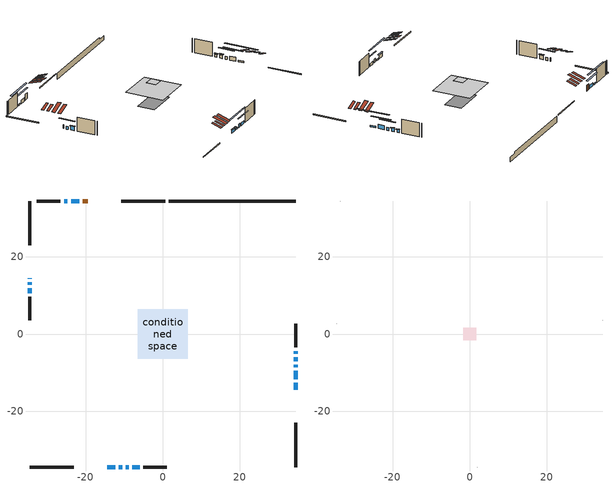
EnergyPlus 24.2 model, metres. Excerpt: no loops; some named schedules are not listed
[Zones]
conditioned space
 floor adiabatic (AdiabaticFloorConstruction): -6.46,-6.46 -6.46,6.46 6.46,6.46 6.46,-6.46 z3.15
 floor foundation (Slab1 construction): -5.34,-2.89 -5.34,2.89 5.34,2.89 5.34,-2.89 z-1.38
 wall outside (RimJoist1 construction): 0.66,34.51 -10.8,34.51 / -34.51,-34.51 -23.04,-34.51 / -34.51,34.51 -34.51,23.04 / 34.51,-34.51 34.51,-23.04 z0.71:1.01
 wall outside (AdiabaticWallConstruction 1): -19.41,34.51 -20.78,34.51 z0.71:2.74
 wall outside (AdiabaticWallConstruction): -34.51,14.44 -34.51,14.35 / -9.6,-34.51 -8.78,-34.51 z0.71:1.93; -21.7,34.51 -23.79,34.51 / -14.44,-34.51 -12.35,-34.51 z0.71:1.87; 34.51,-14.44 34.51,-12.63 z0.71:1.24; -24.71,34.51 -25.62,34.51 / -11.43,-34.51 -10.52,-34.51 z0.71:1.25; 34.51,-11.7 34.51,-9.58 z0.71:2.08; 34.51,-8.65 34.51,-7.97 / -34.51,13.42 -34.51,12.73 z0.71:1.65; 34.51,-7.04 34.51,-6.05 z0.71:1.85; -7.85,-34.51 -5.97,-34.51 z0.71:1.63; -34.51,11.81 -34.51,10.56 z0.71:2.11; 34.51,-5.12 34.51,-4.42 z0.71:1.68
 wall outside (Wall1 construction): -26.55,34.51 -32.64,34.51 / -5.04,-34.51 1.05,-34.51 / -34.51,9.63 -34.51,3.54 / 34.51,-3.49 34.51,2.6 z0.71:5.59
 wall foundation (FoundationWall1 construction): 1.59,34.51,-1.38 1.59,34.51,0.71 31.22,34.51,0.71 31.22,34.51,0.13 34.51,34.51,0.13 34.51,34.51,-1.38
 window (WindowConstruction 9): -34.51,14.44 -34.51,14.35 z0.71:1.93
 window (WindowConstruction 7): -21.71,34.51 -23.79,34.51 z0.71:1.87
 window (WindowConstruction 8): -14.44,-34.51 -12.35,-34.51 z0.71:1.87
 window (WindowConstruction 11): 34.51,-14.44 34.51,-12.63 z0.71:1.24
 window (WindowConstruction 12): -24.72,34.51 -25.62,34.51 z0.71:1.24
 window (WindowConstruction 13): -11.43,-34.51 -10.52,-34.51 z0.71:1.24
 window (WindowConstruction 10): -9.59,-34.51 -8.78,-34.51 z0.71:1.93
 window (WindowConstruction): 34.51,-11.7 34.51,-9.58 z0.71:2.08
 window (WindowConstruction 1): 34.51,-8.65 34.51,-7.97 z0.71:1.65
 window (WindowConstruction 2): 34.51,-7.04 34.51,-6.05 z0.71:1.85
 window (WindowConstruction 3): -7.85,-34.51 -5.97,-34.51 z0.71:1.62
 window (WindowConstruction 4): -34.51,13.42 -34.51,12.74 z0.71:1.65
 window (WindowConstruction 5): -34.51,11.81 -34.51,10.56 z0.71:2.11
 window (WindowConstruction 6): 34.51,-5.12 34.51,-4.42 z0.71:1.68
 door (Door): -19.41,34.51 -20.78,34.51 z0.71:2.74
 ceiling adiabatic (AdiabaticFloorConstruction): 6.46,-6.46 6.46,6.46 -6.46,6.46 -6.46,-6.46 z3.15
 roof outside (Roof2 construction): -14.33,34.51,5.59 -14.33,31.41,6.62 -13.52,31.41,6.62 -13.52,34.51,5.59; -19.52,-34.51,5.59 -19.52,-31.41,6.62 -20.33,-31.41,6.62 -20.33,-34.51,5.59; -34.51,19.52,5.59 -31.41,19.52,6.62 -31.41,20.33,6.62 -34.51,20.33,5.59; 34.51,-19.52,5.59 31.41,-19.52,6.62 31.41,-20.33,6.62 34.51,-20.33,5.59
 roof outside (Roof3 construction): -16.45,34.51,5.59 -16.45,30,7.09 -15.26,30,7.09 -15.26,34.51,5.59; -17.4,-34.51,5.59 -17.4,-30,7.09 -18.59,-30,7.09 -18.59,-34.51,5.59; -34.51,17.4,5.59 -30,17.4,7.09 -30,18.59,7.09 -34.51,18.59,5.59; 34.51,-17.4,5.59 30,-17.4,7.09 30,-18.59,7.09 34.51,-18.59,5.59
 roof outside (Roof4 construction): -18.48,34.51,5.59 -18.48,30.32,6.98 -17.38,30.32,6.98 -17.38,34.51,5.59; -15.37,-34.51,5.59 -15.37,-30.32,6.98 -16.47,-30.32,6.98 -16.47,-34.51,5.59; -34.51,15.37,5.59 -30.32,15.37,6.98 -30.32,16.47,6.98 -34.51,16.47,5.59; 34.51,-15.37,5.59 30.32,-15.37,6.98 30.32,-16.47,6.98 34.51,-16.47,5.59
attic - vented
 floor to conditioned space (Floor1 construction Reversed): -1.66,-1.66 -1.66,1.66 1.66,1.66 1.66,-1.66 z5.59
 wall outside (Wall3 construction): -33.57,34.51 -33.58,34.51 / 1.98,-34.51 1.99,-34.51 / -34.51,2.62 -34.51,2.6 / 34.51,3.53 34.51,3.54 z0.71:5.59
 roof outside (Roof1 construction): -12.59,34.51,5.59 -12.59,31.27,6.67 -11.73,31.27,6.67 -11.73,34.51,5.59; -21.26,-34.51,5.59 -21.26,-31.27,6.67 -22.12,-31.27,6.67 -22.12,-34.51,5.59; -34.51,21.26,5.59 -31.27,21.26,6.67 -31.27,22.12,6.67 -34.51,22.12,5.59; 34.51,-21.26,5.59 31.27,-21.26,6.67 31.27,-22.12,6.67 34.51,-22.12,5.59
shading: -26.25,34.51 -19.25,34.51 -19.25,34.92 -26.25,34.92 z4.32; -12.15,-34.51 -14.64,-34.51 -14.64,-34.92 -12.15,-34.92 z2.07; 34.51,-7.73 34.51,-19.34 34.92,-19.34 34.92,-7.73 z6.14; -30.52,34.51 -19.82,34.51 -19.82,34.92 -30.52,34.92 z6.14; -5.62,-34.51 -16.33,-34.51 -16.33,-34.92 -5.62,-34.92 z6.14; 34.51,-7.12 34.51,-14.16 34.92,-14.16 34.92,-7.12 z4.54; 34.51,-5.51 34.51,-11.11 34.92,-11.11 34.92,-5.51 z4.11; 34.51,-5.85 34.51,-7.24 34.92,-7.24 34.92,-5.85 z2.05; -3.51,-34.51 -10.31,-34.51 -10.31,-34.92 -3.51,-34.92 z4.08; -34.51,10.28 -34.51,15.88 -34.92,15.88 -34.92,10.28 z4.11; -34.51,10.36 -34.51,12.01 -34.92,12.01 -34.92,10.36 z2.31; 34.51,-4.22 34.51,-5.32 34.92,-5.32 34.92,-4.22 z1.88
[Building]
Building 1: Terrain=Suburbs
[Site:Location]
Montreal Intl AP_QC: Latitude {deg}=45.47; Longitude {deg}=-73.74; Time Zone {hr}=-5; Elevation {m}=36; Keep Site Location Information=Yes
[Site:GroundTemperature:Shallow]
2.07863, -0.316383, -0.508184, 0.628371, 5.19101, 9.73239, 13.6695, 16.1636, 16.3755, 14.347, 10.5102, 6.10817
[Site:WaterMainsTemperature]
Calculation Method=Schedule; Temperature Schedule=mains temperature schedule
[Material] Roughness=Rough; Thermal Absorptance=0.9
Name | Thickness {m} | Conductivity {W/m-K} | Density {kg/m3} | Specific Heat {J/kg-K} | Solar Absorptance | Visible Absorptance
asphalt or fiberglass shingles | 0.00635 | 0.162714 | 1121.4 | 1465.45 | 0.4 | 0.4
ceiling loosefill ins | 0.169333 | 0.0480833 | 16.02 | 1046.75 | 0.7 | 0.7
ceiling stud and cavity | 0.1397 | 0.933343 | 65.682 | 1177.47 | 0.7 | 0.7
concrete 4.0 in. | 0.1016 | 1.803125 | 2242.8 | 837.4 | 0.7 | 0.7
concrete 8.0 in. | 0.2032 | 1.803125 | 2242.8 | 837.4 | 0.7 | 0.7
door material | 0.04445 | 0.053851 | 512.64 | 1214.23 | 0.7 | 0.7
exterior vertical ins | 0.0221917 | 0.029427 | 32.04 | 1214.23 | 0.7 | 0.7
floor covering | 0.0127 | 0.0433444 | 54.468 | 1339.84 | 0.6 | 0.6
floor rigid ins; wall rigid ins | 0.512978 | 0.029427 | 32.04 | 1214.23 | 0.7 | 0.7
floor stud and cavity | 0.1397 | 1.75129 | 37.0049 | 1207.88 | 0.7 | 0.7
furniture material conditioned space 1 | 0.1524 | 0.115458 | 640.8 | 1214.23 | 0.6 | 0.6
gypsum board | 0.0127 | 0.160291 | 801 | 837.4 | 0.6 | 0.6
gypsum board 1 | 0.0127 | 0.160291 | 801 | 837.4 | 0.7 | 0.7
osb sheathing 0.5 in. | 0.0127 | 0.115458 | 512.64 | 1214.23 | 0.7 | 0.7
osb sheathing 0.75 in. | 0.01905 | 0.115458 | 512.64 | 1214.23 | 0.7 | 0.7
osb sheathing 2.0 in. | 0.0508 | 0.115458 | 512.64 | 1214.23 | 0.7 | 0.7
rim joist stud and cavity | 0.0508 | 0.859146 | 125.044 | 1163.47 | 0.6 | 0.6
roof rigid ins | 0.051816 | 0.029427 | 32.04 | 1214.23 | 0.7 | 0.7
roof stud and cavity | 0.2032 | 0.168767 | 78.34581 | 1123.46 | 0.7 | 0.7
roof stud and cavity 1 | 0.2032 | 0.124382 | 78.34581 | 1123.46 | 0.7 | 0.7
roof stud and cavity 2 | 0.2032 | 0.169511 | 78.34581 | 1123.46 | 0.7 | 0.7
wall stud and cavity | 0.1397 | 0.139681 | 139.0536 | 1170.24 | 0.7 | 0.7
wall stud and cavity 1 | 0.0889 | 6.1454 | 50.32683 | 1063.81 | 0.6 | 0.6
wall stud and cavity 2 | 0.0889 | 0.380278 | 52.3479 | 1209.89 | 0.7 | 0.7
wall stud and cavity 3 | 0.0889 | 0.391764 | 83.0341 | 1211.67 | 0.7 | 0.7
wood siding | 0.0254 | 0.102417 | 544.68 | 1172.36 | 0.4 | 0.4
wood siding 1 | 0.00254 | 0.102417 | 544.68 | 1172.36 | 0.4 | 0.4
wood siding 2; wood siding 3; wood siding 4 | 0.0254 | 0.102417 | 544.68 | 1172.36 | 0.7 | 0.7
[WindowMaterial:SimpleGlazingSystem]
Name | U-Factor {W/m2-K} | Solar Heat Gain Coefficient
WindowMaterial | 3.69411 | 0.57
WindowMaterial 1 | 4.440196 | 0.52
WindowMaterial 10 | 5.50596 | 0.61
WindowMaterial 2 | 4.08305 | 0.55
WindowMaterial 3 | 4.10008 | 0.55
WindowMaterial 4 | 4.89216 | 0.65
WindowMaterial 5 | 2.32798 | 0.57
WindowMaterial 6 | 4.40726 | 0.53
WindowMaterial 7 | 3.84003 | 0.56
WindowMaterial 8 | 2.890102 | 0.4
WindowMaterial 9 | 3.148451 | 0.63
[Construction]
AdiabaticFloorConstruction: floor stud and cavity, floor rigid ins, osb sheathing 0.75 in., floor covering
AdiabaticWallConstruction: wood siding 3, wall rigid ins, wall stud and cavity 2, gypsum board
AdiabaticWallConstruction 1: wood siding 4, wall rigid ins, wall stud and cavity 2, gypsum board
Door: door material
Floor1 construction Reversed: gypsum board, ceiling stud and cavity, ceiling loosefill ins
FoundationWall1 construction: concrete 8.0 in., gypsum board 1
furniture construction conditioned space 1: furniture material conditioned space 1
PartitionWallConstruction: gypsum board, wall stud and cavity 3, gypsum board
RimJoist1 construction: wood siding 2, osb sheathing 2.0 in., rim joist stud and cavity
Roof1 construction: asphalt or fiberglass shingles
Roof2 construction: asphalt or fiberglass shingles, osb sheathing 0.75 in., roof stud and cavity, gypsum board
Roof3 construction: asphalt or fiberglass shingles, roof rigid ins, osb sheathing 0.75 in., roof stud and cavity 1, gypsum board
Roof4 construction: asphalt or fiberglass shingles, osb sheathing 0.75 in., roof stud and cavity 2, gypsum board
Slab1 construction: concrete 4.0 in.
Wall1 construction: wood siding, osb sheathing 0.5 in., wall stud and cavity, gypsum board
Wall3 construction: wood siding 1, wall stud and cavity 1
WindowConstruction: WindowMaterial
WindowConstruction 1: WindowMaterial 1
WindowConstruction 10: WindowMaterial 9
WindowConstruction 11; WindowConstruction 12; WindowConstruction 13: WindowMaterial 10
WindowConstruction 2: WindowMaterial 2
WindowConstruction 3: WindowMaterial 3
WindowConstruction 4: WindowMaterial 4
WindowConstruction 5: WindowMaterial 5
WindowConstruction 6: WindowMaterial 6
WindowConstruction 7; WindowConstruction 8: WindowMaterial 7
WindowConstruction 9: WindowMaterial 8
[Zone] Multiplier=1; Part of Total Floor Area=Yes
Name | Volume {m3}
attic - vented | 1.93857
conditioned space | 380.6
[Space]
Name | Zone | Volume {m3}
attic - vented 1 | attic - vented | 1.93857
conditioned space 1 | conditioned space | 380.6
[ZoneInfiltration:EffectiveLeakageArea]
infil attic - vented 1: Zone or Space=attic - vented 1; Schedule=Always On Discrete; Effective Air Leakage Area {cm2}=442.4; Stack Coefficient=0.000414207; Wind Coefficient=1.37508e-05
[ZoneMixing]
whole house fan mix: Zone or Space=attic - vented; Schedule=Always On Continuous; Design Flow Rate Calculation Method=Flow/Zone; Design Flow Rate {m3/s}=0; Source Zone or Space=conditioned space
[SurfaceProperty:ExposedFoundationPerimeter]
Slab1: Exposed Perimeter Calculation Method=TotalExposedPerimeter; Total Exposed Perimeter {m}=32.919
[InternalMass] Zone or ZoneList=conditioned space; Space or SpaceList=conditioned space 1
Name | Construction | Surface Area {m2}
furniture mass conditioned space 1 | furniture construction conditioned space 1 | 91.4759
partition wall mass | PartitionWallConstruction | 228.69
[Lights]
interior lighting: Zone or ZoneList or Space or SpaceList=conditioned space 1; Schedule=interior lighting schedule; Design Level Calculation Method=LightingLevel; Lighting Level {W}=343.2; Return Air Fraction=0; Fraction Radiant=0.6; Fraction Visible=0.2; Fraction Replaceable=1
[People]
occupants: Zone or ZoneList or Space or SpaceList=conditioned space 1; Number of People Schedule=occupants schedule; Number of People Calculation Method=People; Number of People=3; Fraction Radiant=0.314171; Sensible Heat Fraction=0.56303; Activity Level Schedule=occupants activity schedule; Carbon Dioxide Generation Rate {m3/s-W}=0; Enable ASHRAE 55 Comfort Warnings=No; Mean Radiant Temperature Calculation Type=EnclosureAveraged
[ElectricEquipment] Zone or ZoneList or Space or SpaceList=conditioned space 1; Design Level Calculation Method=EquipmentLevel
Name | Schedule | Design Level {W} | Fraction Latent | Fraction Radiant | Fraction Lost
clothes dryer | clothes dryer schedule | 140.772 | 0.015 | 0.081 | 0.85
clothes washer | clothes washer schedule | 32.1985 | 0.03 | 0.162 | 0.7
cooking range | cooking range schedule | 215.147 | 0.08 | 0.432 | 0.2
dishwasher | dishwasher schedule | 66.8632 | 0.3 | 0.18 | 0.4
fridge | fridge schedule | 72.9452 | 0 | 0.6 | 0
mech vent house fan | mech vent house fan schedule | 0.95 | 0 | 0 | 1
mech vent house fan cfis | mech vent house fan cfis schedule | 0 | 0 | 0 | 0
mech vent range fan 0 | mech vent range fan 0 schedule | 57 | 0 | 0 | 1
misc plug loads | misc plug loads schedule | 494.7 | 0.045 | 0.513 | 0.1
whole house fan | Always On Discrete | 0 | 0 | 0 | 1
[OtherEquipment] Zone or ZoneList or Space or SpaceList=conditioned space 1; Design Level Calculation Method=EquipmentLevel
Name | Fuel Type | Schedule | Design Level {W} | Fraction Latent | Fraction Radiant | Fraction Lost
clothes dryer 1 | Electricity | clothes dryer schedule | 0 | 0.015 | 0.081 | 0.85
cooking range 1 | Electricity | cooking range schedule | 0 | 0.08 | 0.432 | 0.2
general water use latent | None | general water use schedule | 62.594 | 1 | 0 | 0
general water use sensible | None | general water use schedule | -61.6891 | 0 | 0.6 | 0
mech vent house fan latent load | None | Always On Discrete | 0 | 1 | 0 | 0
mech vent house fan sensible load | None | Always On Discrete | 0 | 0 | 0 | 0
water heater energy adjustment1 | Electricity | Always On Discrete | 0.01 | 0 | 0 | 1
[ZoneInfiltration:DesignFlowRate] Zone or ZoneList or Space or SpaceList=conditioned space 1; Schedule=Always On Discrete; Design Flow Rate Calculation Method=Flow/Zone; Design Flow Rate {m3/s}=0
infil flow; natural vent flow; whole house fan flow
[Foundation:Kiva]
Foundation Kiva 1: Initial Indoor Air Temperature {C}=18; Wall Height Above Grade {m}=0.710001; Wall Depth Below Slab {m}=0.2032; Custom Block Material Name 1=exterior vertical ins; Custom Block Depth 1 {m}=2.09001; Custom Block X Position 1 {m}=0.2159; Custom Block Z Position 1 {m}=0
[Foundation:Kiva:Settings]
Soil Conductivity {W/m-K}=0.849921; Soil Density {kg/m3}=1842.3; Soil Specific Heat {J/kg-K}=418.7; Ground Solar Absorptivity=0.9; Ground Thermal Absorptivity=0.9; Ground Surface Roughness {m}=0.03; Far-Field Width {m}=40; Deep-Ground Boundary Condition=ZeroFlux; Deep-Ground Depth {m}=40; Minimum Cell Dimension {m}=0.2; Maximum Cell Growth Coefficient=3; Simulation Timestep=Timestep
[Exterior:Lights]
exterior lighting: Schedule=exterior lighting schedule; Design Level {W}=75.6
[Schedule:Constant]
Name | Hourly Value
Always On Continuous; mech vent house fan schedule; mech vent house fan cfis schedule; Always On Discrete | 1
occupants activity schedule | 117.228
fridge schedule | 0
[Schedule:Week:Daily]
interior lighting schedule Week Rule - Jan1-Jan27: interior lighting schedule day, interior lighting schedule day, interior lighting schedule day, interior lighting schedule day, interior lighting schedule day, interior lighting schedule day, interior lighting schedule day, interior lighting schedule default day, interior lighting schedule default day, interior lighting schedule default day, interior lighting schedule default day, interior lighting schedule default day
interior lighting schedule Week Rule - Jan28-Feb3: interior lighting schedule day, interior lighting schedule day, interior lighting schedule day, interior lighting schedule day, interior lighting schedule day 1, interior lighting schedule day 1, interior lighting schedule day 1, interior lighting schedule default day, interior lighting schedule default day, interior lighting schedule default day, interior lighting schedule default day, interior lighting schedule default day
interior lighting schedule Week Rule - Feb4-Feb24: interior lighting schedule day 1, interior lighting schedule day 1, interior lighting schedule day 1, interior lighting schedule day 1, interior lighting schedule day 1, interior lighting schedule day 1, interior lighting schedule day 1, interior lighting schedule default day, interior lighting schedule default day, interior lighting schedule default day, interior lighting schedule default day, interior lighting schedule default day
interior lighting schedule Week Rule - Feb25-Mar3: interior lighting schedule day 1, interior lighting schedule day 1, interior lighting schedule day 1, interior lighting schedule day 1, interior lighting schedule day 2, interior lighting schedule day 2, interior lighting schedule day 2, interior lighting schedule default day, interior lighting schedule default day, interior lighting schedule default day, interior lighting schedule default day, interior lighting schedule default day
interior lighting schedule Week Rule - Mar4-Mar31: interior lighting schedule day 2, interior lighting schedule day 2, interior lighting schedule day 2, interior lighting schedule day 2, interior lighting schedule day 2, interior lighting schedule day 2, interior lighting schedule day 2, interior lighting schedule default day, interior lighting schedule default day, interior lighting schedule default day, interior lighting schedule default day, interior lighting schedule default day
interior lighting schedule Week Rule - Apr1-Apr28: interior lighting schedule day 3, interior lighting schedule day 3, interior lighting schedule day 3, interior lighting schedule day 3, interior lighting schedule day 3, interior lighting schedule day 3, interior lighting schedule day 3, interior lighting schedule default day, interior lighting schedule default day, interior lighting schedule default day, interior lighting schedule default day, interior lighting schedule default day
interior lighting schedule Week Rule - Apr29-May5: interior lighting schedule day 3, interior lighting schedule day 3, interior lighting schedule day 4, interior lighting schedule day 4, interior lighting schedule day 4, interior lighting schedule day 4, interior lighting schedule day 4, interior lighting schedule default day, interior lighting schedule default day, interior lighting schedule default day, interior lighting schedule default day, interior lighting schedule default day
interior lighting schedule Week Rule - May6-May26: interior lighting schedule day 4, interior lighting schedule day 4, interior lighting schedule day 4, interior lighting schedule day 4, interior lighting schedule day 4, interior lighting schedule day 4, interior lighting schedule day 4, interior lighting schedule default day, interior lighting schedule default day, interior lighting schedule default day, interior lighting schedule default day, interior lighting schedule default day
interior lighting schedule Week Rule - May27-Jun2: interior lighting schedule day 4, interior lighting schedule day 4, interior lighting schedule day 4, interior lighting schedule day 4, interior lighting schedule day 4, interior lighting schedule day 5, interior lighting schedule day 5, interior lighting schedule default day, interior lighting schedule default day, interior lighting schedule default day, interior lighting schedule default day, interior lighting schedule default day
interior lighting schedule Week Rule - Jun3-Jun30: interior lighting schedule day 5, interior lighting schedule day 5, interior lighting schedule day 5, interior lighting schedule day 5, interior lighting schedule day 5, interior lighting schedule day 5, interior lighting schedule day 5, interior lighting schedule default day, interior lighting schedule default day, interior lighting schedule default day, interior lighting schedule default day, interior lighting schedule default day
interior lighting schedule Week Rule - Jul1-Jul28: interior lighting schedule day 6, interior lighting schedule day 6, interior lighting schedule day 6, interior lighting schedule day 6, interior lighting schedule day 6, interior lighting schedule day 6, interior lighting schedule day 6, interior lighting schedule default day, interior lighting schedule default day, interior lighting schedule default day, interior lighting schedule default day, interior lighting schedule default day
interior lighting schedule Week Rule - Jul29-Aug4: interior lighting schedule day 6, interior lighting schedule day 6, interior lighting schedule day 6, interior lighting schedule day 7, interior lighting schedule day 7, interior lighting schedule day 7, interior lighting schedule day 7, interior lighting schedule default day, interior lighting schedule default day, interior lighting schedule default day, interior lighting schedule default day, interior lighting schedule default day
interior lighting schedule Week Rule - Aug5-Aug25: interior lighting schedule day 7, interior lighting schedule day 7, interior lighting schedule day 7, interior lighting schedule day 7, interior lighting schedule day 7, interior lighting schedule day 7, interior lighting schedule day 7, interior lighting schedule default day, interior lighting schedule default day, interior lighting schedule default day, interior lighting schedule default day, interior lighting schedule default day
interior lighting schedule Week Rule - Aug26-Sep1: interior lighting schedule day 7, interior lighting schedule day 7, interior lighting schedule day 7, interior lighting schedule day 7, interior lighting schedule day 7, interior lighting schedule day 7, interior lighting schedule day 8, interior lighting schedule default day, interior lighting schedule default day, interior lighting schedule default day, interior lighting schedule default day, interior lighting schedule default day
interior lighting schedule Week Rule - Sep2-Sep29: interior lighting schedule day 8, interior lighting schedule day 8, interior lighting schedule day 8, interior lighting schedule day 8, interior lighting schedule day 8, interior lighting schedule day 8, interior lighting schedule day 8, interior lighting schedule default day, interior lighting schedule default day, interior lighting schedule default day, interior lighting schedule default day, interior lighting schedule default day
interior lighting schedule Week Rule - Sep30-Oct6: interior lighting schedule day 8, interior lighting schedule day 9, interior lighting schedule day 9, interior lighting schedule day 9, interior lighting schedule day 9, interior lighting schedule day 9, interior lighting schedule day 9, interior lighting schedule default day, interior lighting schedule default day, interior lighting schedule default day, interior lighting schedule default day, interior lighting schedule default day
interior lighting schedule Week Rule - Oct7-Oct27: interior lighting schedule day 9, interior lighting schedule day 9, interior lighting schedule day 9, interior lighting schedule day 9, interior lighting schedule day 9, interior lighting schedule day 9, interior lighting schedule day 9, interior lighting schedule default day, interior lighting schedule default day, interior lighting schedule default day, interior lighting schedule default day, interior lighting schedule default day
interior lighting schedule Week Rule - Oct28-Nov3: interior lighting schedule day 9, interior lighting schedule day 9, interior lighting schedule day 9, interior lighting schedule day 9, interior lighting schedule day 10, interior lighting schedule day 10, interior lighting schedule day 10, interior lighting schedule default day, interior lighting schedule default day, interior lighting schedule default day, interior lighting schedule default day, interior lighting schedule default day
interior lighting schedule Week Rule - Nov4-Nov24: interior lighting schedule day 10, interior lighting schedule day 10, interior lighting schedule day 10, interior lighting schedule day 10, interior lighting schedule day 10, interior lighting schedule day 10, interior lighting schedule day 10, interior lighting schedule default day, interior lighting schedule default day, interior lighting schedule default day, interior lighting schedule default day, interior lighting schedule default day
interior lighting schedule Week Rule - Nov25-Dec1: interior lighting schedule day 10, interior lighting schedule day 10, interior lighting schedule day 10, interior lighting schedule day 10, interior lighting schedule day 10, interior lighting schedule day 10, interior lighting schedule day 11, interior lighting schedule default day, interior lighting schedule default day, interior lighting schedule default day, interior lighting schedule default day, interior lighting schedule default day
interior lighting schedule Week Rule - Dec2-Dec31: interior lighting schedule day 11, interior lighting schedule day 11, interior lighting schedule day 11, interior lighting schedule day 11, interior lighting schedule day 11, interior lighting schedule day 11, interior lighting schedule day 11, interior lighting schedule default day, interior lighting schedule default day, interior lighting schedule default day, interior lighting schedule default day, interior lighting schedule default day
occupants schedule Week Rule - Jan1-Dec31: occupants schedule day, occupants schedule day, occupants schedule day, occupants schedule day, occupants schedule day, occupants schedule day, occupants schedule day, occupants schedule default day, occupants schedule default day, occupants schedule default day, occupants schedule default day, occupants schedule default day
clothes dryer schedule Week Rule - Jan1-Dec31: clothes dryer schedule day, clothes dryer schedule day, clothes dryer schedule day, clothes dryer schedule day, clothes dryer schedule day, clothes dryer schedule day, clothes dryer schedule day, clothes dryer schedule default day, clothes dryer schedule default day, clothes dryer schedule default day, clothes dryer schedule default day, clothes dryer schedule default day
clothes washer schedule Week Rule - Jan1-Dec31: clothes washer schedule day, clothes washer schedule day, clothes washer schedule day, clothes washer schedule day, clothes washer schedule day, clothes washer schedule day, clothes washer schedule day, clothes washer schedule default day, clothes washer schedule default day, clothes washer schedule default day, clothes washer schedule default day, clothes washer schedule default day
cooking range schedule Week Rule - Jan1-Dec31: cooking range schedule day, cooking range schedule day, cooking range schedule day, cooking range schedule day, cooking range schedule day, cooking range schedule day, cooking range schedule day, cooking range schedule default day, cooking range schedule default day, cooking range schedule default day, cooking range schedule default day, cooking range schedule default day
dishwasher schedule Week Rule - Jan1-Dec31: dishwasher schedule day, dishwasher schedule day, dishwasher schedule day, dishwasher schedule day, dishwasher schedule day, dishwasher schedule day, dishwasher schedule day, dishwasher schedule default day, dishwasher schedule default day, dishwasher schedule default day, dishwasher schedule default day, dishwasher schedule default day
mech vent range fan 0 schedule Week Rule - Jan1-Dec31: mech vent range fan 0 schedule day, mech vent range fan 0 schedule day, mech vent range fan 0 schedule day, mech vent range fan 0 schedule day, mech vent range fan 0 schedule day, mech vent range fan 0 schedule day, mech vent range fan 0 schedule day, mech vent range fan 0 schedule default day, mech vent range fan 0 schedule default day, mech vent range fan 0 schedule default day, mech vent range fan 0 schedule default day, mech vent range fan 0 schedule default day
misc plug loads schedule Week Rule - Jan1-Dec31: misc plug loads schedule day, misc plug loads schedule day, misc plug loads schedule day, misc plug loads schedule day, misc plug loads schedule day, misc plug loads schedule day, misc plug loads schedule day, misc plug loads schedule default day, misc plug loads schedule default day, misc plug loads schedule default day, misc plug loads schedule default day, misc plug loads schedule default day
general water use schedule Week Rule - Jan1-Dec31: general water use schedule day, general water use schedule day, general water use schedule day, general water use schedule day, general water use schedule day, general water use schedule day, general water use schedule day, general water use schedule default day, general water use schedule default day, general water use schedule default day, general water use schedule default day, general water use schedule default day
exterior lighting schedule Week Rule - Jan1-Jan27: exterior lighting schedule day, exterior lighting schedule day, exterior lighting schedule day, exterior lighting schedule day, exterior lighting schedule day, exterior lighting schedule day, exterior lighting schedule day, exterior lighting schedule default day, exterior lighting schedule default day, exterior lighting schedule default day, exterior lighting schedule default day, exterior lighting schedule default day
exterior lighting schedule Week Rule - Jan28-Feb3: exterior lighting schedule day, exterior lighting schedule day, exterior lighting schedule day, exterior lighting schedule day, exterior lighting schedule day 1, exterior lighting schedule day 1, exterior lighting schedule day 1, exterior lighting schedule default day, exterior lighting schedule default day, exterior lighting schedule default day, exterior lighting schedule default day, exterior lighting schedule default day
exterior lighting schedule Week Rule - Feb4-Feb24: exterior lighting schedule day 1, exterior lighting schedule day 1, exterior lighting schedule day 1, exterior lighting schedule day 1, exterior lighting schedule day 1, exterior lighting schedule day 1, exterior lighting schedule day 1, exterior lighting schedule default day, exterior lighting schedule default day, exterior lighting schedule default day, exterior lighting schedule default day, exterior lighting schedule default day
exterior lighting schedule Week Rule - Feb25-Mar3: exterior lighting schedule day 1, exterior lighting schedule day 1, exterior lighting schedule day 1, exterior lighting schedule day 1, exterior lighting schedule day 2, exterior lighting schedule day 2, exterior lighting schedule day 2, exterior lighting schedule default day, exterior lighting schedule default day, exterior lighting schedule default day, exterior lighting schedule default day, exterior lighting schedule default day
exterior lighting schedule Week Rule - Mar4-Mar31: exterior lighting schedule day 2, exterior lighting schedule day 2, exterior lighting schedule day 2, exterior lighting schedule day 2, exterior lighting schedule day 2, exterior lighting schedule day 2, exterior lighting schedule day 2, exterior lighting schedule default day, exterior lighting schedule default day, exterior lighting schedule default day, exterior lighting schedule default day, exterior lighting schedule default day
exterior lighting schedule Week Rule - Apr1-Apr28: exterior lighting schedule day 3, exterior lighting schedule day 3, exterior lighting schedule day 3, exterior lighting schedule day 3, exterior lighting schedule day 3, exterior lighting schedule day 3, exterior lighting schedule day 3, exterior lighting schedule default day, exterior lighting schedule default day, exterior lighting schedule default day, exterior lighting schedule default day, exterior lighting schedule default day
exterior lighting schedule Week Rule - Apr29-May5: exterior lighting schedule day 3, exterior lighting schedule day 3, exterior lighting schedule day 4, exterior lighting schedule day 4, exterior lighting schedule day 4, exterior lighting schedule day 4, exterior lighting schedule day 4, exterior lighting schedule default day, exterior lighting schedule default day, exterior lighting schedule default day, exterior lighting schedule default day, exterior lighting schedule default day
exterior lighting schedule Week Rule - May6-May26: exterior lighting schedule day 4, exterior lighting schedule day 4, exterior lighting schedule day 4, exterior lighting schedule day 4, exterior lighting schedule day 4, exterior lighting schedule day 4, exterior lighting schedule day 4, exterior lighting schedule default day, exterior lighting schedule default day, exterior lighting schedule default day, exterior lighting schedule default day, exterior lighting schedule default day
exterior lighting schedule Week Rule - May27-Jun2: exterior lighting schedule day 4, exterior lighting schedule day 4, exterior lighting schedule day 4, exterior lighting schedule day 4, exterior lighting schedule day 4, exterior lighting schedule day 5, exterior lighting schedule day 5, exterior lighting schedule default day, exterior lighting schedule default day, exterior lighting schedule default day, exterior lighting schedule default day, exterior lighting schedule default day
exterior lighting schedule Week Rule - Jun3-Jun30: exterior lighting schedule day 5, exterior lighting schedule day 5, exterior lighting schedule day 5, exterior lighting schedule day 5, exterior lighting schedule day 5, exterior lighting schedule day 5, exterior lighting schedule day 5, exterior lighting schedule default day, exterior lighting schedule default day, exterior lighting schedule default day, exterior lighting schedule default day, exterior lighting schedule default day
exterior lighting schedule Week Rule - Jul1-Jul28: exterior lighting schedule day 6, exterior lighting schedule day 6, exterior lighting schedule day 6, exterior lighting schedule day 6, exterior lighting schedule day 6, exterior lighting schedule day 6, exterior lighting schedule day 6, exterior lighting schedule default day, exterior lighting schedule default day, exterior lighting schedule default day, exterior lighting schedule default day, exterior lighting schedule default day
exterior lighting schedule Week Rule - Jul29-Aug4: exterior lighting schedule day 6, exterior lighting schedule day 6, exterior lighting schedule day 6, exterior lighting schedule day 7, exterior lighting schedule day 7, exterior lighting schedule day 7, exterior lighting schedule day 7, exterior lighting schedule default day, exterior lighting schedule default day, exterior lighting schedule default day, exterior lighting schedule default day, exterior lighting schedule default day
exterior lighting schedule Week Rule - Aug5-Aug25: exterior lighting schedule day 7, exterior lighting schedule day 7, exterior lighting schedule day 7, exterior lighting schedule day 7, exterior lighting schedule day 7, exterior lighting schedule day 7, exterior lighting schedule day 7, exterior lighting schedule default day, exterior lighting schedule default day, exterior lighting schedule default day, exterior lighting schedule default day, exterior lighting schedule default day
exterior lighting schedule Week Rule - Aug26-Sep1: exterior lighting schedule day 7, exterior lighting schedule day 7, exterior lighting schedule day 7, exterior lighting schedule day 7, exterior lighting schedule day 7, exterior lighting schedule day 7, exterior lighting schedule day 8, exterior lighting schedule default day, exterior lighting schedule default day, exterior lighting schedule default day, exterior lighting schedule default day, exterior lighting schedule default day
exterior lighting schedule Week Rule - Sep2-Sep29: exterior lighting schedule day 8, exterior lighting schedule day 8, exterior lighting schedule day 8, exterior lighting schedule day 8, exterior lighting schedule day 8, exterior lighting schedule day 8, exterior lighting schedule day 8, exterior lighting schedule default day, exterior lighting schedule default day, exterior lighting schedule default day, exterior lighting schedule default day, exterior lighting schedule default day
[Schedule:Year]
interior lighting schedule: interior lighting schedule Week Rule - Jan1-Jan27, 1, 1, 1, 27, interior lighting schedule Week Rule - Jan28-Feb3, 1, 28, 2, 3, interior lighting schedule Week Rule - Feb4-Feb24, 2, 4, 2, 24, interior lighting schedule Week Rule - Feb25-Mar3, 2, 25, 3, 3, interior lighting schedule Week Rule - Mar4-Mar31, 3, 4, 3, 31, interior lighting schedule Week Rule - Apr1-Apr28, 4, 1, 4, 28, interior lighting schedule Week Rule - Apr29-May5, 4, 29, 5, 5, interior lighting schedule Week Rule - May6-May26, 5, 6, 5, 26, interior lighting schedule Week Rule - May27-Jun2, 5, 27, 6, 2, interior lighting schedule Week Rule - Jun3-Jun30, 6, 3, 6, 30, interior lighting schedule Week Rule - Jul1-Jul28, 7, 1, 7, 28, interior lighting schedule Week Rule - Jul29-Aug4, 7, 29, 8, 4, interior lighting schedule Week Rule - Aug5-Aug25, 8, 5, 8, 25, interior lighting schedule Week Rule - Aug26-Sep1, 8, 26, 9, 1, interior lighting schedule Week Rule - Sep2-Sep29, 9, 2, 9, 29, interior lighting schedule Week Rule - Sep30-Oct6, 9, 30, 10, 6, interior lighting schedule Week Rule - Oct7-Oct27, 10, 7, 10, 27, interior lighting schedule Week Rule - Oct28-Nov3, 10, 28, 11, 3, interior lighting schedule Week Rule - Nov4-Nov24, 11, 4, 11, 24, interior lighting schedule Week Rule - Nov25-Dec1, 11, 25, 12, 1, interior lighting schedule Week Rule - Dec2-Dec31, 12, 2, 12, 31
occupants schedule: occupants schedule Week Rule - Jan1-Dec31, 1, 1, 12, 31
clothes dryer schedule: clothes dryer schedule Week Rule - Jan1-Dec31, 1, 1, 12, 31
clothes washer schedule: clothes washer schedule Week Rule - Jan1-Dec31, 1, 1, 12, 31
cooking range schedule: cooking range schedule Week Rule - Jan1-Dec31, 1, 1, 12, 31
dishwasher schedule: dishwasher schedule Week Rule - Jan1-Dec31, 1, 1, 12, 31
mech vent range fan 0 schedule: mech vent range fan 0 schedule Week Rule - Jan1-Dec31, 1, 1, 12, 31
misc plug loads schedule: misc plug loads schedule Week Rule - Jan1-Dec31, 1, 1, 12, 31
general water use schedule: general water use schedule Week Rule - Jan1-Dec31, 1, 1, 12, 31
exterior lighting schedule: exterior lighting schedule Week Rule - Jan1-Jan27, 1, 1, 1, 27, exterior lighting schedule Week Rule - Jan28-Feb3, 1, 28, 2, 3, exterior lighting schedule Week Rule - Feb4-Feb24, 2, 4, 2, 24, exterior lighting schedule Week Rule - Feb25-Mar3, 2, 25, 3, 3, exterior lighting schedule Week Rule - Mar4-Mar31, 3, 4, 3, 31, exterior lighting schedule Week Rule - Apr1-Apr28, 4, 1, 4, 28, exterior lighting schedule Week Rule - Apr29-May5, 4, 29, 5, 5, exterior lighting schedule Week Rule - May6-May26, 5, 6, 5, 26, exterior lighting schedule Week Rule - May27-Jun2, 5, 27, 6, 2, exterior lighting schedule Week Rule - Jun3-Jun30, 6, 3, 6, 30, exterior lighting schedule Week Rule - Jul1-Jul28, 7, 1, 7, 28, exterior lighting schedule Week Rule - Jul29-Aug4, 7, 29, 8, 4, exterior lighting schedule Week Rule - Aug5-Aug25, 8, 5, 8, 25, exterior lighting schedule Week Rule - Aug26-Sep1, 8, 26, 9, 1, exterior lighting schedule Week Rule - Sep2-Sep29, 9, 2, 9, 29, exterior lighting schedule Week Rule - Sep30-Oct6, 9, 30, 10, 6, exterior lighting schedule Week Rule - Oct7-Oct27, 10, 7, 10, 27, exterior lighting schedule Week Rule - Oct28-Nov3, 10, 28, 11, 3, exterior lighting schedule Week Rule - Nov4-Nov24, 11, 4, 11, 24, exterior lighting schedule Week Rule - Nov25-Dec1, 11, 25, 12, 1, exterior lighting schedule Week Rule - Dec2-Dec31, 12, 2, 12, 31
[Schedule:Compact]
mains temperature schedule: Through: 01/01, For: AllDays, Until: 24:00, 6.56833, Through: 01/02, For: AllDays, Until: 24:00, 6.48722, Through: 01/03, For: AllDays, Until: 24:00, 6.40722, Through: 01/04, For: AllDays, Until: 24:00, 6.32889, Through: 01/05, For: AllDays, Until: 24:00, 6.25167, Through: 01/06, For: AllDays, Until: 24:00, 6.17611, Through: 01/07, For: AllDays, Until: 24:00, 6.10222, Through: 01/08, For: AllDays, Until: 24:00, 6.02944, Through: 01/09, For: AllDays, Until: 24:00, 5.95833, Through: 01/10, For: AllDays, Until: 24:00, 5.88889, Through: 01/11, For: AllDays, Until: 24:00, 5.82056, Through: 01/12, For: AllDays, Until: 24:00, 5.75444, Through: 01/13, For: AllDays, Until: 24:00, 5.68944, Through: 01/14, For: AllDays, Until: 24:00, 5.62611, Through: 01/15, For: AllDays, Until: 24:00, 5.56444, Through: 01/16, For: AllDays, Until: 24:00, 5.50444, Through: 01/17, For: AllDays, Until: 24:00, 5.44611, Through: 01/18, For: AllDays, Until: 24:00, 5.38944, Through: 01/19, For: AllDays, Until: 24:00, 5.33389, Through: 01/20, For: AllDays, Until: 24:00, 5.28111, Through: 01/21, For: AllDays, Until: 24:00, 5.22944, Through: 01/22, For: AllDays, Until: 24:00, 5.17944, Through: 01/23, For: AllDays, Until: 24:00, 5.13111, Through: 01/24, For: AllDays, Until: 24:00, 5.085, Through: 01/25, For: AllDays, Until: 24:00, 5.04056, Through: 01/26, For: AllDays, Until: 24:00, 4.99778, Through: 01/27, For: AllDays, Until: 24:00, 4.95667, Through: 01/28, For: AllDays, Until: 24:00, 4.91778, Through: 01/29, For: AllDays, Until: 24:00, 4.88056, Through: 01/30, For: AllDays, Until: 24:00, 4.845, Through: 01/31, For: AllDays, Until: 24:00, 4.81167, Through: 02/01, For: AllDays, Until: 24:00, 4.77944, Through: 02/02, For: AllDays, Until: 24:00, 4.75, Through: 02/03, For: AllDays, Until: 24:00, 4.72167, Through: 02/04, For: AllDays, Until: 24:00, 4.69611, Through: 02/05, For: AllDays, Until: 24:00, 4.67167, Through: 02/06, For: AllDays, Until: 24:00, 4.64944, Through: 02/07, For: AllDays, Until: 24:00, 4.62889, Through: 02/08, For: AllDays, Until: 24:00, 4.61056, Through: 02/09, For: AllDays, Until: 24:00, 4.59389, Through: 02/10, For: AllDays, Until: 24:00, 4.57944, Through: 02/11, For: AllDays, Until: 24:00, 4.56667, Through: 02/12, For: AllDays, Until: 24:00, 4.55611, Through: 02/13, For: AllDays, Until: 24:00, 4.54722, Through: 02/14, For: AllDays, Until: 24:00, 4.54056, Through: 02/15, For: AllDays, Until: 24:00, 4.53556, Through: 02/16, For: AllDays, Until: 24:00, 4.53278, Through: 02/17, For: AllDays, Until: 24:00, 4.53167, Through: 02/18, For: AllDays, Until: 24:00, 4.53278, Through: 02/19, For: AllDays, Until: 24:00, 4.53556, Through: 02/20, For: AllDays, Until: 24:00, 4.54056, Through: 02/21, For: AllDays, Until: 24:00, 4.54722, Through: 02/22, For: AllDays, Until: 24:00, 4.55611, Through: 02/23, For: AllDays, Until: 24:00, 4.56667, Through: 02/24, For: AllDays, Until: 24:00, 4.57944, Through: 02/25, For: AllDays, Until: 24:00, 4.59389, Through: 02/26, For: AllDays, Until: 24:00, 4.61056, Through: 02/27, For: AllDays, Until: 24:00, 4.62889, Through: 02/28, For: AllDays, Until: 24:00, 4.64889, Through: 03/01, For: AllDays, Until: 24:00, 4.67111, Through: 03/02, For: AllDays, Until: 24:00, 4.69556, Through: 03/03, For: AllDays, Until: 24:00, 4.72167, Through: 03/04, For: AllDays, Until: 24:00, 4.74944, Through: 03/05, For: AllDays, Until: 24:00, 4.77944, Through: 03/06, For: AllDays, Until: 24:00, 4.81111, Through: 03/07, For: AllDays, Until: 24:00, 4.84444, Through: 03/08, For: AllDays, Until: 24:00, 4.88, Through: 03/09, For: AllDays, Until: 24:00, 4.91722, Through: 03/10, For: AllDays, Until: 24:00, 4.95611, Through: 03/11, For: AllDays, Until: 24:00, 4.99722, Through: 03/12, For: AllDays, Until: 24:00, 5.04, Through: 03/13, For: AllDays, Until: 24:00, 5.08444, Through: 03/14, For: AllDays, Until: 24:00, 5.13056, Through: 03/15, For: AllDays, Until: 24:00, 5.17889, Through: 03/16, For: AllDays, Until: 24:00, 5.22833, Through: 03/17, For: AllDays, Until: 24:00, 5.28, Through: 03/18, For: AllDays, Until: 24:00, 5.33333, Through: 03/19, For: AllDays, Until: 24:00, 5.38833, Through: 03/20, For: AllDays, Until: 24:00, 5.445, Through: 03/21, For: AllDays, Until: 24:00, 5.50333, Through: 03/22, For: AllDays, Until: 24:00, 5.56333, Through: 03/23, For: AllDays, Until: 24:00, 5.625, Through: 03/24, For: AllDays, Until: 24:00, 5.68833, Through: 03/25, For: AllDays, Until: 24:00, 5.75333, Through: 03/26, For: AllDays, Until: 24:00, 5.81944, Through: 03/27, For: AllDays, Until: 24:00, 5.88778, Through: 03/28, For: AllDays, Until: 24:00, 5.95722, Through: 03/29, For: AllDays, Until: 24:00, 6.02833, Through: 03/30, For: AllDays, Until: 24:00, 6.10111, Through: 03/31, For: AllDays, Until: 24:00, 6.175, Through: 04/01, For: AllDays, Until: 24:00, 6.25056, Through: 04/02, For: AllDays, Until: 24:00, 6.32778, Through: 04/03, For: AllDays, Until: 24:00, 6.40611, Through: 04/04, For: AllDays, Until: 24:00, 6.48556, Through: 04/05, For: AllDays, Until: 24:00, 6.56722, Through: 04/06, For: AllDays, Until: 24:00, 6.64944, Through: 04/07, For: AllDays, Until: 24:00, 6.73333, Through: 04/08, For: AllDays, Until: 24:00, 6.81833, Through: 04/09, For: AllDays, Until: 24:00, 6.905, Through: 04/10, For: AllDays, Until: 24:00, 6.99278, Through: 04/11, For: AllDays, Until: 24:00, 7.08111, Through: 04/12, For: AllDays, Until: 24:00, 7.17167, Through: 04/13, For: AllDays, Until: 24:00, 7.26278, Through: 04/14, For: AllDays, Until: 24:00, 7.355, Through: 04/15, For: AllDays, Until: 24:00, 7.44833, Through: 04/16, For: AllDays, Until: 24:00, 7.54278, Through: 04/17, For: AllDays, Until: 24:00, 7.63889, Through: 04/18, For: AllDays, Until: 24:00, 7.735, Through: 04/19, For: AllDays, Until: 24:00, 7.83278, Through: 04/20, For: AllDays, Until: 24:00, 7.93167, Through: 04/21, For: AllDays, Until: 24:00, 8.03111, Through: 04/22, For: AllDays, Until: 24:00, 8.13167, Through: 04/23, For: AllDays, Until: 24:00, 8.23278, Through: 04/24, For: AllDays, Until: 24:00, 8.335, Through: 04/25, For: AllDays, Until: 24:00, 8.43778, Through: 04/26, For: AllDays, Until: 24:00, 8.54167, Through: 04/27, For: AllDays, Until: 24:00, 8.64611, Through: 04/28, For: AllDays, Until: 24:00, 8.75167, Through: 04/29, For: AllDays, Until: 24:00, 8.85778, Through: 04/30, For: AllDays, Until: 24:00, 8.96444, Through: 05/01, For: AllDays, Until: 24:00, 9.07167, Through: 05/02, For: AllDays, Until: 24:00, 9.17944, Through: 05/03, For: AllDays, Until: 24:00, 9.28778, Through: 05/04, For: AllDays, Until: 24:00, 9.39667, Through: 05/05, For: AllDays, Until: 24:00, 9.50667, Through: 05/06, For: AllDays, Until: 24:00, 9.61667, Through: 05/07, For: AllDays, Until: 24:00, 9.72667, Through: 05/08, For: AllDays, Until: 24:00, 9.83778, Through: 05/09, For: AllDays, Until: 24:00, 9.94889, Through: 05/10, For: AllDays, Until: 24:00, 10.0606, Through: 05/11, For: AllDays, Until: 24:00, 10.1722, Through: 05/12, For: AllDays, Until: 24:00, 10.2844, Through: 05/13, For: AllDays, Until: 24:00, 10.3967, Through: 05/14, For: AllDays, Until: 24:00, 10.5094, Through: 05/15, For: AllDays, Until: 24:00, 10.6222, Through: 05/16, For: AllDays, Until: 24:00, 10.735, Through: 05/17, For: AllDays, Until: 24:00, 10.8478, Through: 05/18, For: AllDays, Until: 24:00, 10.9611, Through: 05/19, For: AllDays, Until: 24:00, 11.0744, Through: 05/20, For: AllDays, Until: 24:00, 11.1872, Through: 05/21, For: AllDays, Until: 24:00, 11.3006, Through: 05/22, For: AllDays, Until: 24:00, 11.4133, Through: 05/23, For: AllDays, Until: 24:00, 11.5267, Through: 05/24, For: AllDays, Until: 24:00, 11.6394, Through: 05/25, For: AllDays, Until: 24:00, 11.7522, Through: 05/26, For: AllDays, Until: 24:00, 11.8644, Through: 05/27, For: AllDays, Until: 24:00, 11.9767, Through: 05/28, For: AllDays, Until: 24:00, 12.0889, Through: 05/29, For: AllDays, Until: 24:00, 12.2006, Through: 05/30, For: AllDays, Until: 24:00, 12.3122, Through: 05/31, For: AllDays, Until: 24:00, 12.4228, Through: 06/01, For: AllDays, Until: 24:00, 12.5339, Through: 06/02, For: AllDays, Until: 24:00, 12.6439, Through: 06/03, For: AllDays, Until: 24:00, 12.7539, Through: 06/04, For: AllDays, Until: 24:00, 12.8628, Through: 06/05, For: AllDays, Until: 24:00, 12.9717, Through: 06/06, For: AllDays, Until: 24:00, 13.08, Through: 06/07, For: AllDays, Until: 24:00, 13.1878, Through: 06/08, For: AllDays, Until: 24:00, 13.2944, Through: 06/09, For: AllDays, Until: 24:00, 13.4011, Through: 06/10, For: AllDays, Until: 24:00, 13.5067, Through: 06/11, For: AllDays, Until: 24:00, 13.6117, Through: 06/12, For: AllDays, Until: 24:00, 13.7156, Through: 06/13, For: AllDays, Until: 24:00, 13.8194, Through: 06/14, For: AllDays, Until: 24:00, 13.9222, Through: 06/15, For: AllDays, Until: 24:00, 14.0239, Through: 06/16, For: AllDays, Until: 24:00, 14.125, Through: 06/17, For: AllDays, Until: 24:00, 14.225, Through: 06/18, For: AllDays, Until: 24:00, 14.3239, Through: 06/19, For: AllDays, Until: 24:00, 14.4222, Through: 06/20, For: AllDays, Until: 24:00, 14.5194, Through: 06/21, For: AllDays, Until: 24:00, 14.6156, Through: 06/22, For: AllDays, Until: 24:00, 14.7106, Through: 06/23, For: AllDays, Until: 24:00, 14.805, Through: 06/24, For: AllDays, Until: 24:00, 14.8978, Through: 06/25, For: AllDays, Until: 24:00, 14.9894, Through: 06/26, For: AllDays, Until: 24:00, 15.0806, Through: 06/27, For: AllDays, Until: 24:00, 15.17, Through: 06/28, For: AllDays, Until: 24:00, 15.2583, Through: 06/29, For: AllDays, Until: 24:00, 15.3456, Through: 06/30, For: AllDays, Until: 24:00, 15.4311, Through: 07/01, For: AllDays, Until: 24:00, 15.5161, Through: 07/02, For: AllDays, Until: 24:00, 15.5989, Through: 07/03, For: AllDays, Until: 24:00, 15.6811, Through: 07/04, For: AllDays, Until: 24:00, 15.7617, Through: 07/05, For: AllDays, Until: 24:00, 15.8411, Through: 07/06, For: AllDays, Until: 24:00, 15.9189, Through: 07/07, For: AllDays, Until: 24:00, 15.995, Through: 07/08, For: AllDays, Until: 24:00, 16.07, Through: 07/09, For: AllDays, Until: 24:00, 16.1433, Through: 07/10, For: AllDays, Until: 24:00, 16.2156, Through: 07/11, For: AllDays, Until: 24:00, 16.2861, Through: 07/12, For: AllDays, Until: 24:00, 16.355, Through: 07/13, For: AllDays, Until: 24:00, 16.4222, Through: 07/14, For: AllDays, Until: 24:00, 16.4878, Through: 07/15, For: AllDays, Until: 24:00, 16.5522, Through: 07/16, For: AllDays, Until: 24:00, 16.615, Through: 07/17, For: AllDays, Until: 24:00, 16.6756, Through: 07/18, For: AllDays, Until: 24:00, 16.735, Through: 07/19, For: AllDays, Until: 24:00, 16.7928, Through: 07/20, For: AllDays, Until: 24:00, 16.8489, Through: 07/21, For: AllDays, Until: 24:00, 16.9028, Through: 07/22, For: AllDays, Until: 24:00, 16.9556, Through: 07/23, For: AllDays, Until: 24:00, 17.0061, Through: 07/24, For: AllDays, Until: 24:00, 17.0556, Through: 07/25, For: AllDays, Until: 24:00, 17.1028, Through: 07/26, For: AllDays, Until: 24:00, 17.1483, Through: 07/27, For: AllDays, Until: 24:00, 17.1917, Through: 07/28, For: AllDays, Until: 24:00, 17.2339, Through: 07/29, For: AllDays, Until: 24:00, 17.2739, Through: 07/30, For: AllDays, Until: 24:00, 17.3122, Through: 07/31, For: AllDays, Until: 24:00, 17.3489, Through: 08/01, For: AllDays, Until: 24:00, 17.3833, Through: 08/02, For: AllDays, Until: 24:00, 17.4161, Through: 08/03, For: AllDays, Until: 24:00, 17.4467, Through: 08/04, For: AllDays, Until: 24:00, 17.4761, Through: 08/05, For: AllDays, Until: 24:00, 17.5028, Through: 08/06, For: AllDays, Until: 24:00, 17.5283, Through: 08/07, For: AllDays, Until: 24:00, 17.5517, Through: 08/08, For: AllDays, Until: 24:00, 17.5728, Through: 08/09, For: AllDays, Until: 24:00, 17.5922, Through: 08/10, For: AllDays, Until: 24:00, 17.61, Through: 08/11, For: AllDays, Until: 24:00, 17.6256, Through: 08/12, For: AllDays, Until: 24:00, 17.6394, Through: 08/13, For: AllDays, Until: 24:00, 17.6511, Through: 08/14, For: AllDays, Until: 24:00, 17.6611, Through: 08/15, For: AllDays, Until: 24:00, 17.6689, Through: 08/16, For: AllDays, Until: 24:00, 17.675, Through: 08/17, For: AllDays, Until: 24:00, 17.6789, Through: 08/18, For: AllDays, Until: 24:00, 17.6811, Through: 08/19, For: AllDays, Until: 24:00, 17.6811, Through: 08/20, For: AllDays, Until: 24:00, 17.6794, Through: 08/21, For: AllDays, Until: 24:00, 17.6756, Through: 08/22, For: AllDays, Until: 24:00, 17.67, Through: 08/23, For: AllDays, Until: 24:00, 17.6622, Through: 08/24, For: AllDays, Until: 24:00, 17.6528, Through: 08/25, For: AllDays, Until: 24:00, 17.6411, Through: 08/26, For: AllDays, Until: 24:00, 17.6278, Through: 08/27, For: AllDays, Until: 24:00, 17.6122, Through: 08/28, For: AllDays, Until: 24:00, 17.595, Through: 08/29, For: AllDays, Until: 24:00, 17.5756, Through: 08/30, For: AllDays, Until: 24:00, 17.5544, Through: 08/31, For: AllDays, Until: 24:00, 17.5311, Through: 09/01, For: AllDays, Until: 24:00, 17.5061, Through: 09/02, For: AllDays, Until: 24:00, 17.4794, Through: 09/03, For: AllDays, Until: 24:00, 17.4506, Through: 09/04, For: AllDays, Until: 24:00, 17.42, Through: 09/05, For: AllDays, Until: 24:00, 17.3878, Through: 09/06, For: AllDays, Until: 24:00, 17.3533, Through: 09/07, For: AllDays, Until: 24:00, 17.3172, Through: 09/08, For: AllDays, Until: 24:00, 17.2789, Through: 09/09, For: AllDays, Until: 24:00, 17.2389, Through: 09/10, For: AllDays, Until: 24:00, 17.1972, Through: 09/11, For: AllDays, Until: 24:00, 17.1539, Through: 09/12, For: AllDays, Until: 24:00, 17.1083, Through: 09/13, For: AllDays, Until: 24:00, 17.0617, Through: 09/14, For: AllDays, Until: 24:00, 17.0128, Through: 09/15, For: AllDays, Until: 24:00, 16.9622, Through: 09/16, For: AllDays, Until: 24:00, 16.9094, Through: 09/17, For: AllDays, Until: 24:00, 16.8556, Through: 09/18, For: AllDays, Until: 24:00, 16.8, Through: 09/19, For: AllDays, Until: 24:00, 16.7422, Through: 09/20, For: AllDays, Until: 24:00, 16.6833, Through: 09/21, For: AllDays, Until: 24:00, 16.6228, Through: 09/22, For: AllDays, Until: 24:00, 16.56, Through: 09/23, For: AllDays, Until: 24:00, 16.4961, Through: 09/24, For: AllDays, Until: 24:00, 16.4306, Through: 09/25, For: AllDays, Until: 24:00, 16.3633, Through: 09/26, For: AllDays, Until: 24:00, 16.295, Through: 09/27, For: AllDays, Until: 24:00, 16.2244, Through: 09/28, For: AllDays, Until: 24:00, 16.1528, Through: 09/29, For: AllDays, Until: 24:00, 16.0794, Through: 09/30, For: AllDays, Until: 24:00, 16.0044, Through: 10/01, For: AllDays, Until: 24:00, 15.9283, Through: 10/02, For: AllDays, Until: 24:00, 15.8511, Through: 10/03, For: AllDays, Until: 24:00, 15.7717, Through: 10/04, For: AllDays, Until: 24:00, 15.6917, Through: 10/05, For: AllDays, Until: 24:00, 15.6094, Through: 10/06, For: AllDays, Until: 24:00, 15.5267, Through: 10/07, For: AllDays, Until: 24:00, 15.4422, Through: 10/08, For: AllDays, Until: 24:00, 15.3567, Through: 10/09, For: AllDays, Until: 24:00, 15.2694, Through: 10/10, For: AllDays, Until: 24:00, 15.1811, Through: 10/11, For: AllDays, Until: 24:00, 15.0917, Through: 10/12, For: AllDays, Until: 24:00, 15.0011, Through: 10/13, For: AllDays, Until: 24:00, 14.9094, Through: 10/14, For: AllDays, Until: 24:00, 14.8167, Through: 10/15, For: AllDays, Until: 24:00, 14.7228, Through: 10/16, For: AllDays, Until: 24:00, 14.6278, Through: 10/17, For: AllDays, Until: 24:00, 14.5317, Through: 10/18, For: AllDays, Until: 24:00, 14.4344, Through: 10/19, For: AllDays, Until: 24:00, 14.3367, Through: 10/20, For: AllDays, Until: 24:00, 14.2378, Through: 10/21, For: AllDays, Until: 24:00, 14.1378, Through: 10/22, For: AllDays, Until: 24:00, 14.0367, Through: 10/23, For: AllDays, Until: 24:00, 13.935, Through: 10/24, For: AllDays, Until: 24:00, 13.8322, Through: 10/25, For: AllDays, Until: 24:00, 13.7289, Through: 10/26, For: AllDays, Until: 24:00, 13.625, Through: 10/27, For: AllDays, Until: 24:00, 13.52, Through: 10/28, For: AllDays, Until: 24:00, 13.4144, Through: 10/29, For: AllDays, Until: 24:00, 13.3083, Through: 10/30, For: AllDays, Until: 24:00, 13.2011, Through: 10/31, For: AllDays, Until: 24:00, 13.0939, Through: 11/01, For: AllDays, Until: 24:00, 12.9856, Through: 11/02, For: AllDays, Until: 24:00, 12.8767, Through: 11/03, For: AllDays, Until: 24:00, 12.7678, Through: 11/04, For: AllDays, Until: 24:00, 12.6578, Through: 11/05, For: AllDays, Until: 24:00, 12.5478, Through: 11/06, For: AllDays, Until: 24:00, 12.4372, Through: 11/07, For: AllDays, Until: 24:00, 12.3261, Through: 11/08, For: AllDays, Until: 24:00, 12.215, Through: 11/09, For: AllDays, Until: 24:00, 12.1033, Through: 11/10, For: AllDays, Until: 24:00, 11.9911, Through: 11/11, For: AllDays, Until: 24:00, 11.8789, Through: 11/12, For: AllDays, Until: 24:00, 11.7667, Through: 11/13, For: AllDays, Until: 24:00, 11.6539, Through: 11/14, For: AllDays, Until: 24:00, 11.5411, Through: 11/15, For: AllDays, Until: 24:00, 11.4278, Through: 11/16, For: AllDays, Until: 24:00, 11.315, Through: 11/17, For: AllDays, Until: 24:00, 11.2017, Through: 11/18, For: AllDays, Until: 24:00, 11.0889, Through: 11/19, For: AllDays, Until: 24:00, 10.9756, Through: 11/20, For: AllDays, Until: 24:00, 10.8622, Through: 11/21, For: AllDays, Until: 24:00, 10.7494, Through: 11/22, For: AllDays, Until: 24:00, 10.6367, Through: 11/23, For: AllDays, Until: 24:00, 10.5239, Through: 11/24, For: AllDays, Until: 24:00, 10.4111, Through: 11/25, For: AllDays, Until: 24:00, 10.2989, Through: 11/26, For: AllDays, Until: 24:00, 10.1867, Through: 11/27, For: AllDays, Until: 24:00, 10.0744, Through: 11/28, For: AllDays, Until: 24:00, 9.96333, Through: 11/29, For: AllDays, Until: 24:00, 9.85167, Through: 11/30, For: AllDays, Until: 24:00, 9.74111, Through: 12/01, For: AllDays, Until: 24:00, 9.63056, Through: 12/02, For: AllDays, Until: 24:00, 9.52056, Through: 12/03, For: AllDays, Until: 24:00, 9.41111, Through: 12/04, For: AllDays, Until: 24:00, 9.30167, Through: 12/05, For: AllDays, Until: 24:00, 9.19333, Through: 12/06, For: AllDays, Until: 24:00, 9.08556, Through: 12/07, For: AllDays, Until: 24:00, 8.97778, Through: 12/08, For: AllDays, Until: 24:00, 8.87111, Through: 12/09, For: AllDays, Until: 24:00, 8.765, Through: 12/10, For: AllDays, Until: 24:00, 8.66, Through: 12/11, For: AllDays, Until: 24:00, 8.555, Through: 12/12, For: AllDays, Until: 24:00, 8.45111, Through: 12/13, For: AllDays, Until: 24:00, 8.34833, Through: 12/14, For: AllDays, Until: 24:00, 8.24611, Through: 12/15, For: AllDays, Until: 24:00, 8.14444, Through: 12/16, For: AllDays, Until: 24:00, 8.04389, Through: 12/17, For: AllDays, Until: 24:00, 7.94444, Through: 12/18, For: AllDays, Until: 24:00, 7.84556, Through: 12/19, For: AllDays, Until: 24:00, 7.74778, Through: 12/20, For: AllDays, Until: 24:00, 7.65111, Through: 12/21, For: AllDays, Until: 24:00, 7.555, Through: 12/22, For: AllDays, Until: 24:00, 7.46056, Through: 12/23, For: AllDays, Until: 24:00, 7.36667, Through: 12/24, For: AllDays, Until: 24:00, 7.27444, Through: 12/25, For: AllDays, Until: 24:00, 7.18278, Through: 12/26, For: AllDays, Until: 24:00, 7.09278, Through: 12/27, For: AllDays, Until: 24:00, 7.00389, Through: 12/28, For: AllDays, Until: 24:00, 6.91611, Through: 12/29, For: AllDays, Until: 24:00, 6.82944, Through: 12/30, For: AllDays, Until: 24:00, 6.74389, Through: 12/31, For: AllDays, Until: 24:00, 6.66
